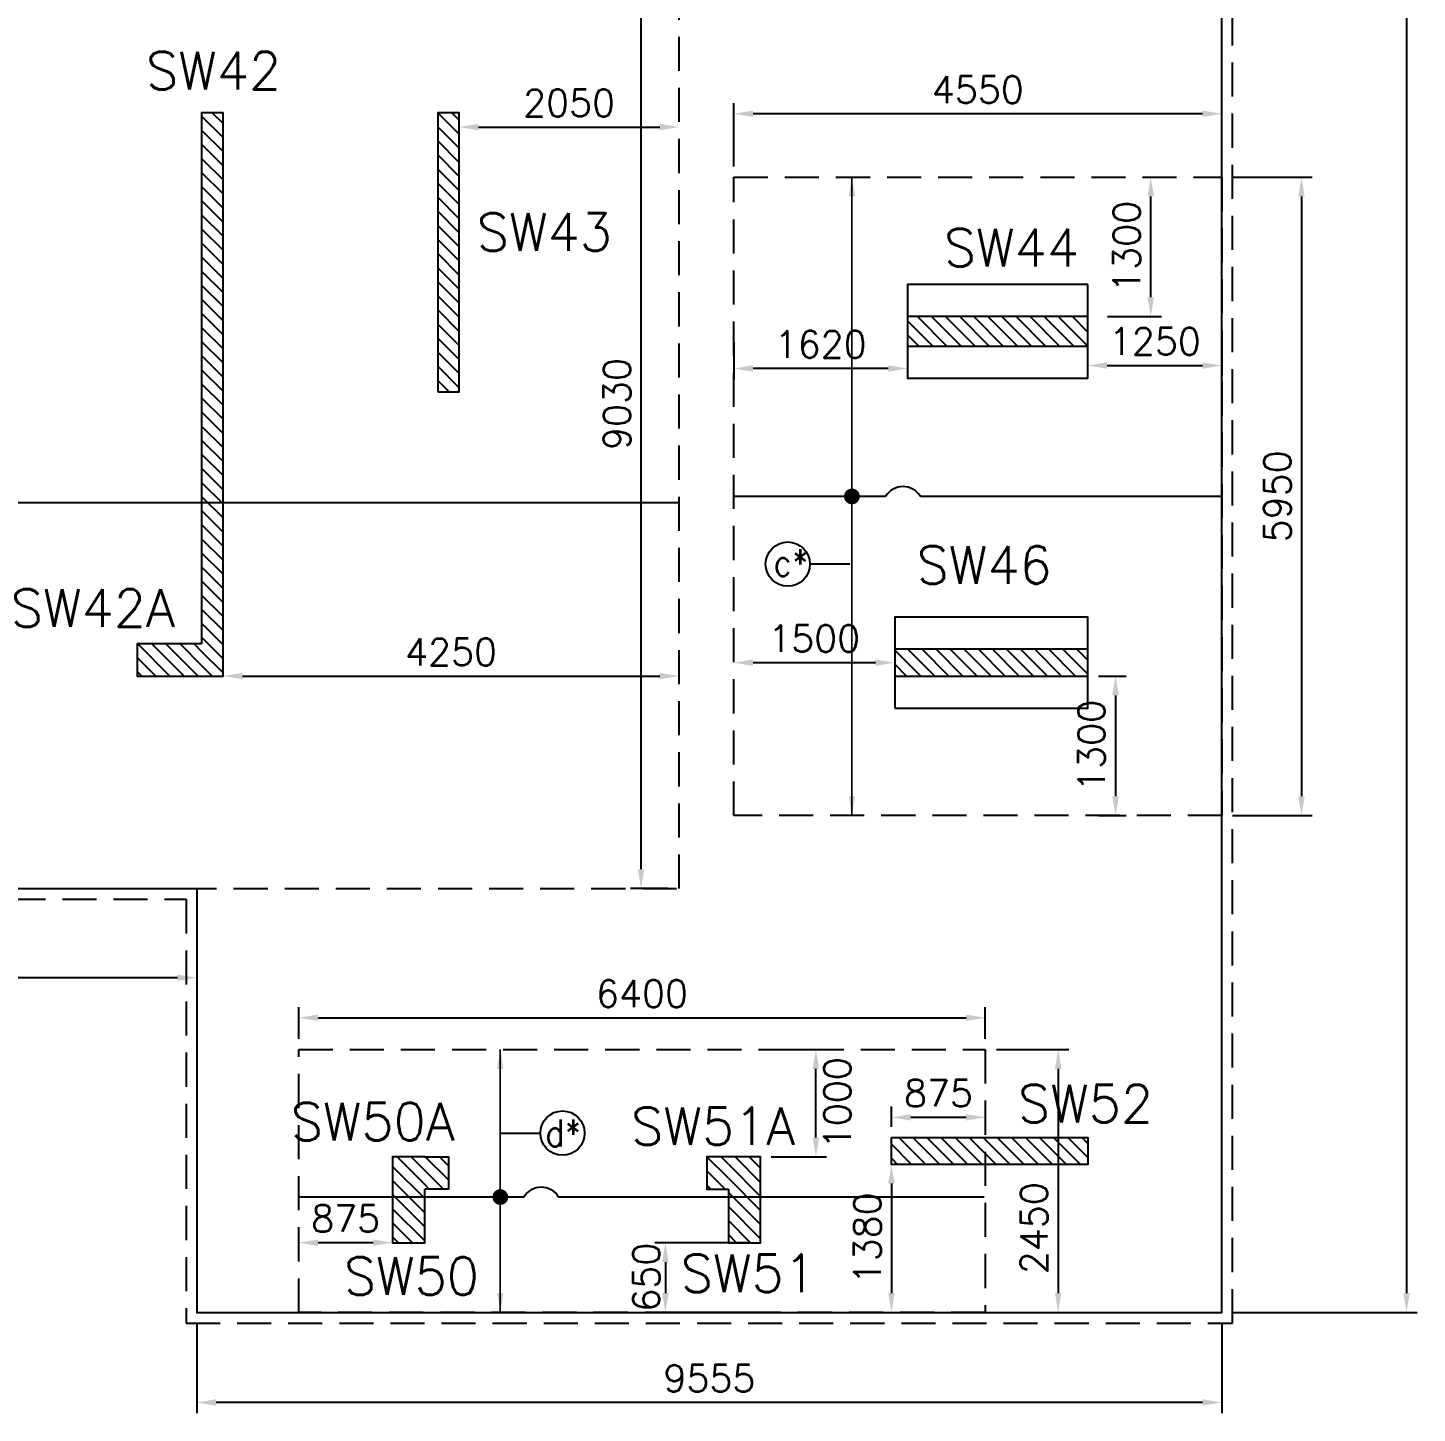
# Model space of a CAD drawing. Extents: x 493682 to 1244665, y -124941 to -2846.
# Drawn here: x 626396 to 639348, y -58533 to -45623 of the extents above; entities that cross this region are included whole.
import ezdxf
from ezdxf.lldxf.tags import DXFTag

# ---------------------------------------------------------------- set-up
doc = ezdxf.new("R2010")
doc.units = 0
doc.header["$MEASUREMENT"] = 0
doc.header["$PDMODE"] = 34
doc.header["$PDSIZE"] = 50
doc.linetypes.add('HIDDEN', pattern=[9.525, 6.35, -3.175])
for name, color, linetype in [('001 TOP VERTICAL STEEL', 183, 'Continuous'), ('001 X DIR.', 130, 'Continuous'), ('04 FOOTING', 2, 'Continuous'), ('04 NORMAL TEXT', 2, 'Continuous'), ('18 COL. TEXT', 1, 'Continuous'), ('19 COLUMN', 1, 'Continuous'), ('21GRID CIRCLE', 5, 'Continuous'), ('22222', 63, 'Continuous'), ('25 hatch', 8, 'Continuous'), ('26 HT (PCC)', 8, 'Continuous'), ('RENF', 2, 'Continuous')]:
    doc.layers.add(name, color=color, linetype=linetype)
doc.styles.add('ROMANS', font='simplex.shx')
tags = doc.linetypes.add('HIDDEN2', pattern=[0.1875, 0.125, -0.0625]).pattern_tags.tags
tags[6:7] = [DXFTag(74, 4), DXFTag(75, 0), DXFTag(340, '0'), DXFTag(46, 1.0), DXFTag(50, 0.0), DXFTag(44, 0.0), DXFTag(45, 0.0)]
tags[4:5] = [DXFTag(74, 4), DXFTag(75, 0), DXFTag(340, '0'), DXFTag(46, 1.0), DXFTag(50, 0.0), DXFTag(44, 0.0), DXFTag(45, 0.0)]
doc.dimstyles.new('SDU-II', dxfattribs={"dimscale": 100, "dimtxt": 2.5, "dimasz": 1.8, "dimexe": 1, "dimexo": 1, "dimgap": 1, "dimtad": 1, "dimdec": 0, "dimzin": 0, "dimdsep": 46, "dimtxsty": 'ROMANS', "dimcen": 0.09, "dimclrd": 5, "dimclre": 5, "dimclrt": 4, "dimadec": 0, "dimazin": 0, "dimtfac": 1, "dimtdec": 0, "dimtmove": 1, "dimatfit": 3, "dimfxl": 1, "dimtolj": 1, "dimtzin": 0, "dimlwd": 9, "dimlwe": 0, "dimarcsym": 1})
doc.dimstyles.get("Standard").update_dxf_attribs({"dimscale": 100, "dimtxt": 2.5, "dimasz": 1.8, "dimexe": 1, "dimexo": 1, "dimgap": 1, "dimtad": 1, "dimdec": 0, "dimzin": 0, "dimdsep": 46, "dimtxsty": 'ROMANS', "dimcen": 0, "dimclrd": 5, "dimclre": 5, "dimclrt": 4, "dimadec": 0, "dimazin": 0, "dimtfac": 1, "dimtdec": 4, "dimtofl": 0, "dimtmove": 2, "dimatfit": 3, "dimfxl": 1, "dimtolj": 1, "dimtzin": 0, "dimlwe": -1, "dimarcsym": 0})
pattern_1 = [(315, (-18882.915, -74416.34), (65.6361, 65.6361), [])]

# ---------------------------------------------------------------- blocks, each defined once
blk = doc.blocks.new('zw$DB44')
at = {"layer": '25 hatch', "linetype": 'Continuous', "ltscale": 5}
h = blk.add_hatch(dxfattribs=at)
h.set_pattern_fill('ANSI31', color=256, scale=29.235733, angle=270, style=0)
h.set_pattern_definition(pattern_1)
h.paths.add_polyline_path([(9360, -43600), (9560, -43600), (9560, -38350), (9360, -38350)])
h = blk.add_hatch(dxfattribs=at)
h.set_pattern_fill('ANSI31', color=256, scale=29.235733, angle=270, style=0)
h.set_pattern_definition(pattern_1)
h.paths.add_polyline_path([(11560, -40950), (11760, -40950), (11760, -38350), (11560, -38350)])
h = blk.add_hatch(dxfattribs=at)
h.set_pattern_fill('ANSI31', color=256, scale=29.235733, angle=270, style=0)
h.set_pattern_definition([(315, (257.085, -106736.34), (65.63609, 65.63609), [])])
h.paths.add_polyline_path([(17620, -40525), (17620, -40250), (15940, -40250), (15940, -40525)])
h = blk.add_hatch(dxfattribs=at)
h.set_pattern_fill('ANSI31', color=256, scale=29.235733, angle=270, style=0)
h.set_pattern_definition(pattern_1)
h.paths.add_polyline_path([(8760, -43600), (9360, -43600), (9360, -43300), (8760, -43300)])
h = blk.add_hatch(dxfattribs=at)
h.set_pattern_fill('ANSI31', color=256, scale=29.235733, angle=270, style=0)
h.set_pattern_definition([(315, (137.085, -112036.34), (65.63609, 65.63609), [])])
h.paths.add_polyline_path([(15820, -43600), (15820, -43350), (17620, -43350), (17620, -43600)])
h = blk.add_hatch(dxfattribs=at)
h.set_pattern_fill('ANSI31', color=256, scale=29.235733, angle=270, style=0)
h.set_pattern_definition(pattern_1)
h.paths.add_polyline_path([(15790, -47899), (17620, -47899), (17620, -48150), (15790, -48150)])
h = blk.add_hatch(dxfattribs=at)
h.set_pattern_fill('ANSI31', color=256, scale=29.235733, angle=270, style=0)
h.set_pattern_definition(pattern_1)
h.paths.add_polyline_path([(11140, -48880), (11440, -48880), (11440, -48080), (11140, -48080)])
h = blk.add_hatch(dxfattribs=at)
h.set_pattern_fill('ANSI31', color=256, scale=29.235733, angle=270, style=0)
h.set_pattern_definition(pattern_1)
h.paths.add_polyline_path([(11440, -48080), (11660, -48080), (11660, -48380), (11440, -48380)])
h = blk.add_hatch(dxfattribs=at)
h.set_pattern_fill('ANSI31', color=256, scale=29.235733, angle=270, style=0)
h.set_pattern_definition(pattern_1)
h.paths.add_polyline_path([(14270, -48080), (14070, -48080), (14070, -48380), (14270, -48380)])
h = blk.add_hatch(dxfattribs=at)
h.set_pattern_fill('ANSI31', color=256, scale=29.235733, angle=270, style=0)
h.set_pattern_definition(pattern_1)
h.paths.add_polyline_path([(14270, -48880), (14570, -48880), (14570, -48080), (14270, -48080)])
at = {"layer": '19 COLUMN'}
for points in [[(9360, -43600), (9560, -43600), (9560, -38350), (9360, -38350), (9360, -43300)], [(9360, -43300), (8760, -43300), (8760, -43600), (9360, -43600)], [(11440, -48080), (11140, -48080), (11140, -48880), (11440, -48880), (11440, -48380)], [(11440, -48080), (11660, -48080), (11660, -48380), (11440, -48380)], [(14270, -48080), (14070, -48080), (14070, -48380), (14270, -48380)], [(14270, -48380), (14270, -48880), (14570, -48880), (14570, -48080), (14270, -48080)]]:
    blk.add_lwpolyline(points, dxfattribs=at)
for points in [[(11560, -40950), (11760, -40950), (11760, -38350), (11560, -38350)], [(17620, -39950), (15940, -39950), (15940, -40825), (17620, -40825)], [(17620, -40525), (17620, -40250), (15940, -40250), (15940, -40525)], [(15820, -43900), (17620, -43900), (17620, -43050), (15820, -43050)], [(17620, -43600), (17620, -43350), (15820, -43350), (15820, -43600)], [(15790, -47899), (17620, -47899), (17620, -48150), (15790, -48150)]]:
    blk.add_lwpolyline(points, close=True, dxfattribs=at)
blk = doc.blocks.new('*D92')
at = {"color": 5, "linetype": 'Continuous', "transparency": 16777216}
for p, q in [((635426, -55144), (636101, -55144)), ((635426, -57594), (636101, -57594))]:
    blk.add_line(p, q, dxfattribs=at)
at = {"color": 5, "linetype": 'Continuous', "lineweight": -2, "transparency": 16777216}
blk.add_line((636001, -55324), (636001, -57414), dxfattribs=at)
at = {"color": 5, "transparency": 16777216}
for points in [[(636031, -55324), (635971, -55324), (636001, -55144)], [(635971, -57414), (636031, -57414), (636001, -57594)]]:
    blk.add_solid(points, dxfattribs=at)
at = {"layer": 'DEFPOINTS', "color": 0, "transparency": 16777216}
for p in [(635326, -55144), (635326, -57594), (636001, -57594)]:
    blk.add_point(p, dxfattribs=at)
at = {"color": 4, "transparency": 16777216, "insert": (635776, -56809), "char_height": 250, "attachment_point": 5, "rotation": 90, "style": 'ROMANS'}
blk.add_mtext('\\A1;2450', dxfattribs=at)
blk = doc.blocks.new('*D106')
at = {"color": 5, "transparency": 16777216}
for p, q in [((637627, -47014), (638369, -47014)), ((637627, -52964), (638369, -52964))]:
    blk.add_line(p, q, dxfattribs=at)
at = {"color": 5, "lineweight": -2, "transparency": 16777216}
blk.add_line((638269, -47194), (638269, -52784), dxfattribs=at)
at = {"color": 5, "transparency": 16777216}
for points in [[(638299, -47194), (638239, -47194), (638269, -47014)], [(638239, -52784), (638299, -52784), (638269, -52964)]]:
    blk.add_solid(points, dxfattribs=at)
at = {"layer": 'DEFPOINTS', "color": 0, "transparency": 16777216}
for p in [(637527, -47014), (637527, -52964), (638269, -52964)]:
    blk.add_point(p, dxfattribs=at)
at = {"color": 4, "transparency": 16777216, "insert": (638044, -49989), "char_height": 250, "attachment_point": 5, "rotation": 90, "style": 'ROMANS'}
blk.add_mtext('\\A1;5950', dxfattribs=at)
blk = doc.blocks.new('*D107')
at = {"color": 5, "transparency": 16777216}
for p, q in [((632367, -44614), (632013, -44614)), ((632367, -53644), (632013, -53644))]:
    blk.add_line(p, q, dxfattribs=at)
at = {"color": 5, "lineweight": -2, "transparency": 16777216}
blk.add_line((632113, -53464), (632113, -44794), dxfattribs=at)
at = {"color": 5, "transparency": 16777216}
for points in [[(632143, -44794), (632083, -44794), (632113, -44614)], [(632083, -53464), (632143, -53464), (632113, -53644)]]:
    blk.add_solid(points, dxfattribs=at)
at = {"layer": 'DEFPOINTS', "color": 0, "transparency": 16777216}
for p in [(632113, -44614), (632467, -44614), (632467, -53644)]:
    blk.add_point(p, dxfattribs=at)
at = {"color": 4, "transparency": 16777216, "insert": (631888, -49129), "char_height": 250, "attachment_point": 5, "rotation": 90, "style": 'ROMANS'}
blk.add_mtext('\\A1;9030', dxfattribs=at)
blk = doc.blocks.new('*D108')
at = {"color": 5, "transparency": 16777216}
for p, q in [((632977, -46914), (632977, -46324)), ((637527, -46914), (637527, -46324))]:
    blk.add_line(p, q, dxfattribs=at)
at = {"color": 5, "lineweight": -2, "transparency": 16777216}
blk.add_line((637347, -46424), (633157, -46424), dxfattribs=at)
at = {"color": 5, "transparency": 16777216}
for points in [[(633157, -46394), (633157, -46454), (632977, -46424)], [(637347, -46454), (637347, -46394), (637527, -46424)]]:
    blk.add_solid(points, dxfattribs=at)
at = {"layer": 'DEFPOINTS', "color": 0, "transparency": 16777216}
for p in [(632977, -46424), (632977, -47014), (637527, -47014)]:
    blk.add_point(p, dxfattribs=at)
at = {"color": 4, "transparency": 16777216, "insert": (635252, -46199), "char_height": 250, "attachment_point": 5, "style": 'ROMANS'}
blk.add_mtext('\\A1;4550', dxfattribs=at)
blk = doc.blocks.new('*D163')
at = {"layer": '22222', "color": 5, "transparency": 16777216}
for p, q in [((637627, -6314), (639348, -6314)), ((637627, -57594), (639348, -57594))]:
    blk.add_line(p, q, dxfattribs=at)
at = {"layer": '22222', "color": 5, "lineweight": -2, "transparency": 16777216}
blk.add_line((639248, -6494), (639248, -57414), dxfattribs=at)
at = {"layer": '22222', "color": 5, "transparency": 16777216}
for points in [[(639278, -6494), (639218, -6494), (639248, -6314)], [(639218, -57414), (639278, -57414), (639248, -57594)]]:
    blk.add_solid(points, dxfattribs=at)
at = {"layer": 'DEFPOINTS', "color": 0, "transparency": 16777216}
for p in [(637527, -6314), (637527, -57594), (639248, -57594)]:
    blk.add_point(p, dxfattribs=at)
at = {"layer": '22222', "color": 4, "transparency": 16777216, "insert": (639023, -31954), "char_height": 250, "attachment_point": 5, "rotation": 90, "style": 'ROMANS'}
blk.add_mtext('\\A1;51280', dxfattribs=at)
blk = doc.blocks.new('*D166')
at = {"layer": '22222', "color": 5, "transparency": 16777216}
for p, q in [((623762, -53744), (623762, -54575)), ((627972, -53744), (627972, -54575))]:
    blk.add_line(p, q, dxfattribs=at)
at = {"layer": '22222', "color": 5, "lineweight": -2, "transparency": 16777216}
blk.add_line((627792, -54475), (623942, -54475), dxfattribs=at)
at = {"layer": '22222', "color": 5, "transparency": 16777216}
for points in [[(623942, -54445), (623942, -54505), (623762, -54475)], [(627792, -54505), (627792, -54445), (627972, -54475)]]:
    blk.add_solid(points, dxfattribs=at)
at = {"layer": 'DEFPOINTS', "color": 0, "transparency": 16777216}
for p in [(623762, -53644), (627972, -53644), (623762, -54475)]:
    blk.add_point(p, dxfattribs=at)
at = {"layer": '22222', "color": 4, "transparency": 16777216, "insert": (625867, -54250), "char_height": 250, "attachment_point": 5, "style": 'ROMANS'}
blk.add_mtext('\\A1;4210', dxfattribs=at)
blk = doc.blocks.new('*D191')
at = {"layer": '22222', "color": 5, "transparency": 16777216}
for p, q in [((634547, -56213), (634547, -56213)), ((634547, -57594), (634547, -57594))]:
    blk.add_line(p, q, dxfattribs=at)
at = {"layer": '22222', "color": 5, "lineweight": -2, "transparency": 16777216}
blk.add_line((634447, -56393), (634447, -57414), dxfattribs=at)
at = {"layer": '22222', "color": 5, "transparency": 16777216}
for points in [[(634477, -56393), (634417, -56393), (634447, -56213)], [(634417, -57414), (634477, -57414), (634447, -57594)]]:
    blk.add_solid(points, dxfattribs=at)
at = {"layer": 'DEFPOINTS', "color": 0, "transparency": 16777216}
for p in [(634447, -56213), (634447, -57594), (634447, -57594)]:
    blk.add_point(p, dxfattribs=at)
at = {"layer": '22222', "color": 4, "transparency": 16777216, "insert": (634222, -56904), "char_height": 250, "attachment_point": 5, "rotation": 90, "style": 'ROMANS'}
blk.add_mtext('\\A1;1380', dxfattribs=at)
blk = doc.blocks.new('*D192')
at = {"layer": '22222', "color": 5, "transparency": 16777216}
for p, q in [((633327, -55144), (633843, -55144)), ((633327, -56144), (633843, -56144))]:
    blk.add_line(p, q, dxfattribs=at)
at = {"layer": '22222', "color": 5, "lineweight": -2, "transparency": 16777216}
blk.add_line((633743, -55964), (633743, -55324), dxfattribs=at)
at = {"layer": '22222', "color": 5, "transparency": 16777216}
for points in [[(633773, -55324), (633713, -55324), (633743, -55144)], [(633713, -55964), (633773, -55964), (633743, -56144)]]:
    blk.add_solid(points, dxfattribs=at)
at = {"layer": 'DEFPOINTS', "color": 0, "transparency": 16777216}
for p in [(633227, -55144), (633743, -55144), (633227, -56144)]:
    blk.add_point(p, dxfattribs=at)
at = {"layer": '22222', "color": 4, "transparency": 16777216, "insert": (633942, -55644), "char_height": 250, "attachment_point": 5, "rotation": 90, "style": 'ROMANS'}
blk.add_mtext('\\A1;1000', dxfattribs=at)
blk = doc.blocks.new('*D193')
at = {"layer": '22222', "color": 5, "transparency": 16777216}
for p, q in [((636811, -47014), (636964, -47014)), ((636460, -48314), (636964, -48314))]:
    blk.add_line(p, q, dxfattribs=at)
at = {"layer": '22222', "color": 5, "lineweight": -2, "transparency": 16777216}
blk.add_line((636864, -48134), (636864, -47194), dxfattribs=at)
at = {"layer": '22222', "color": 5, "transparency": 16777216}
for points in [[(636894, -47194), (636834, -47194), (636864, -47014)], [(636834, -48134), (636894, -48134), (636864, -48314)]]:
    blk.add_solid(points, dxfattribs=at)
at = {"layer": 'DEFPOINTS', "color": 0, "transparency": 16777216}
for p in [(636711, -47014), (636864, -47014), (636360, -48314)]:
    blk.add_point(p, dxfattribs=at)
at = {"layer": '22222', "color": 4, "transparency": 16777216, "insert": (636639, -47664), "char_height": 250, "attachment_point": 5, "rotation": 90, "style": 'ROMANS'}
blk.add_mtext('\\A1;1300', dxfattribs=at)
blk = doc.blocks.new('*D194')
at = {"layer": '22222', "color": 5, "transparency": 16777216}
for p, q in [((637527, -48552), (637527, -48870)), ((636277, -48870), (636277, -48870))]:
    blk.add_line(p, q, dxfattribs=at)
at = {"layer": '22222', "color": 5, "lineweight": -2, "transparency": 16777216}
blk.add_line((636457, -48770), (637347, -48770), dxfattribs=at)
at = {"layer": '22222', "color": 5, "transparency": 16777216}
for points in [[(636457, -48740), (636457, -48800), (636277, -48770)], [(637347, -48800), (637347, -48740), (637527, -48770)]]:
    blk.add_solid(points, dxfattribs=at)
at = {"layer": 'DEFPOINTS', "color": 0, "transparency": 16777216}
for p in [(637527, -48452), (636277, -48770), (637527, -48770)]:
    blk.add_point(p, dxfattribs=at)
at = {"layer": '22222', "color": 4, "transparency": 16777216, "insert": (636902, -48545), "char_height": 250, "attachment_point": 5, "style": 'ROMANS'}
blk.add_mtext('\\A1;1250', dxfattribs=at)
blk = doc.blocks.new('*D195')
at = {"layer": '22222', "color": 5, "transparency": 16777216}
for p, q in [((632977, -48552), (632977, -48898)), ((634597, -48898), (634597, -48898))]:
    blk.add_line(p, q, dxfattribs=at)
at = {"layer": '22222', "color": 5, "lineweight": -2, "transparency": 16777216}
blk.add_line((634417, -48798), (633157, -48798), dxfattribs=at)
at = {"layer": '22222', "color": 5, "transparency": 16777216}
for points in [[(633157, -48768), (633157, -48828), (632977, -48798)], [(634417, -48828), (634417, -48768), (634597, -48798)]]:
    blk.add_solid(points, dxfattribs=at)
at = {"layer": 'DEFPOINTS', "color": 0, "transparency": 16777216}
for p in [(632977, -48452), (632977, -48798), (634597, -48798)]:
    blk.add_point(p, dxfattribs=at)
at = {"layer": '22222', "color": 4, "transparency": 16777216, "insert": (633787, -48573), "char_height": 250, "attachment_point": 5, "style": 'ROMANS'}
blk.add_mtext('\\A1;1620', dxfattribs=at)
blk = doc.blocks.new('*D196')
at = {"layer": '22222', "color": 5, "transparency": 16777216}
for p, q in [((636377, -51664), (636636, -51664)), ((636377, -52964), (636636, -52964))]:
    blk.add_line(p, q, dxfattribs=at)
at = {"layer": '22222', "color": 5, "lineweight": -2, "transparency": 16777216}
blk.add_line((636536, -51844), (636536, -52784), dxfattribs=at)
at = {"layer": '22222', "color": 5, "transparency": 16777216}
for points in [[(636566, -51844), (636506, -51844), (636536, -51664)], [(636506, -52784), (636566, -52784), (636536, -52964)]]:
    blk.add_solid(points, dxfattribs=at)
at = {"layer": 'DEFPOINTS', "color": 0, "transparency": 16777216}
for p in [(636277, -51664), (636277, -52964), (636536, -52964)]:
    blk.add_point(p, dxfattribs=at)
at = {"layer": '22222', "color": 4, "transparency": 16777216, "insert": (636311, -52314), "char_height": 250, "attachment_point": 5, "rotation": 90, "style": 'ROMANS'}
blk.add_mtext('\\A1;1300', dxfattribs=at)
blk = doc.blocks.new('*D197')
at = {"layer": '22222', "color": 5, "transparency": 16777216}
for p, q in [((630417, -46448), (630417, -46448)), ((632467, -46448), (632467, -46448))]:
    blk.add_line(p, q, dxfattribs=at)
at = {"layer": '22222', "color": 5, "lineweight": -2, "transparency": 16777216}
blk.add_line((630597, -46548), (632287, -46548), dxfattribs=at)
at = {"layer": '22222', "color": 5, "transparency": 16777216}
for points in [[(630597, -46518), (630597, -46578), (630417, -46548)], [(632287, -46578), (632287, -46518), (632467, -46548)]]:
    blk.add_solid(points, dxfattribs=at)
at = {"layer": 'DEFPOINTS', "color": 0, "transparency": 16777216}
for p in [(630417, -46548), (632467, -46548), (632467, -46548)]:
    blk.add_point(p, dxfattribs=at)
at = {"layer": '22222', "color": 4, "transparency": 16777216, "insert": (631442, -46323), "char_height": 250, "attachment_point": 5, "style": 'ROMANS'}
blk.add_mtext('\\A1;2050', dxfattribs=at)
blk = doc.blocks.new('*D202')
at = {"color": 5, "transparency": 16777216}
for p, q in [((627972, -57694), (627972, -58533)), ((637527, -57694), (637527, -58533))]:
    blk.add_line(p, q, dxfattribs=at)
at = {"color": 5, "lineweight": -2, "transparency": 16777216}
blk.add_line((637347, -58433), (628152, -58433), dxfattribs=at)
at = {"color": 5, "transparency": 16777216}
for points in [[(628152, -58403), (628152, -58463), (627972, -58433)], [(637347, -58463), (637347, -58403), (637527, -58433)]]:
    blk.add_solid(points, dxfattribs=at)
at = {"layer": 'DEFPOINTS', "color": 0, "transparency": 16777216}
for p in [(627972, -57594), (637527, -57594), (627972, -58433)]:
    blk.add_point(p, dxfattribs=at)
at = {"color": 4, "transparency": 16777216, "insert": (632750, -58208), "char_height": 250, "attachment_point": 5, "style": 'ROMANS'}
blk.add_mtext('\\A1;9555', dxfattribs=at)
blk = doc.blocks.new('*D243')
at = {"color": 5, "lineweight": -2, "transparency": 16777216}
blk.add_line((629617, -56944), (629102, -56944), dxfattribs=at)
at = {"color": 5, "transparency": 16777216}
for p, q in [((628922, -57044), (628922, -57044)), ((629797, -57044), (629797, -57044))]:
    blk.add_line(p, q, dxfattribs=at)
for points in [[(629102, -56914), (629102, -56974), (628922, -56944)], [(629617, -56974), (629617, -56914), (629797, -56944)]]:
    blk.add_solid(points, dxfattribs=at)
at = {"layer": 'DEFPOINTS', "color": 0, "transparency": 16777216}
for p in [(628922, -56944), (628922, -56944), (629797, -56944)]:
    blk.add_point(p, dxfattribs=at)
at = {"color": 4, "transparency": 16777216, "insert": (629359, -56719), "char_height": 250, "attachment_point": 5, "style": 'ROMANS'}
blk.add_mtext('\\A1;875', dxfattribs=at)
blk = doc.blocks.new('*D244')
at = {"color": 5, "transparency": 16777216}
for p, q in [((634447, -55863), (634447, -55676)), ((635322, -55876), (635322, -55876))]:
    blk.add_line(p, q, dxfattribs=at)
at = {"color": 5, "lineweight": -2, "transparency": 16777216}
blk.add_line((635142, -55776), (634627, -55776), dxfattribs=at)
at = {"color": 5, "transparency": 16777216}
for points in [[(634627, -55746), (634627, -55806), (634447, -55776)], [(635142, -55806), (635142, -55746), (635322, -55776)]]:
    blk.add_solid(points, dxfattribs=at)
at = {"layer": 'DEFPOINTS', "color": 0, "transparency": 16777216}
for p in [(634447, -55776), (635322, -55776), (634447, -55963)]:
    blk.add_point(p, dxfattribs=at)
at = {"color": 4, "transparency": 16777216, "insert": (634885, -55551), "char_height": 250, "attachment_point": 5, "style": 'ROMANS'}
blk.add_mtext('\\A1;875', dxfattribs=at)
blk = doc.blocks.new('*D245')
at = {"color": 5, "transparency": 16777216}
for p, q in [((628922, -55044), (628922, -54748)), ((635322, -55044), (635322, -54748))]:
    blk.add_line(p, q, dxfattribs=at)
at = {"color": 5, "lineweight": -2, "transparency": 16777216}
blk.add_line((629102, -54848), (635142, -54848), dxfattribs=at)
at = {"color": 5, "transparency": 16777216}
for points in [[(629102, -54818), (629102, -54878), (628922, -54848)], [(635142, -54878), (635142, -54818), (635322, -54848)]]:
    blk.add_solid(points, dxfattribs=at)
at = {"layer": 'DEFPOINTS', "color": 0, "transparency": 16777216}
for p in [(635322, -54848), (628922, -55144), (635322, -55144)]:
    blk.add_point(p, dxfattribs=at)
at = {"color": 4, "transparency": 16777216, "insert": (632122, -54623), "char_height": 250, "attachment_point": 5, "style": 'ROMANS'}
blk.add_mtext('\\A1;6400', dxfattribs=at)
blk = doc.blocks.new('*D256')
at = {"color": 5, "transparency": 16777216}
for p, q in [((632977, -51439), (632977, -51439)), ((634477, -51439), (634477, -51439))]:
    blk.add_line(p, q, dxfattribs=at)
at = {"color": 5, "lineweight": -2, "transparency": 16777216}
blk.add_line((634297, -51539), (633157, -51539), dxfattribs=at)
at = {"color": 5, "transparency": 16777216}
for points in [[(633157, -51509), (633157, -51569), (632977, -51539)], [(634297, -51569), (634297, -51509), (634477, -51539)]]:
    blk.add_solid(points, dxfattribs=at)
at = {"layer": 'DEFPOINTS', "color": 0, "transparency": 16777216}
for p in [(632977, -51539), (632977, -51539), (634477, -51539)]:
    blk.add_point(p, dxfattribs=at)
at = {"color": 4, "transparency": 16777216, "insert": (633727, -51314), "char_height": 250, "attachment_point": 5, "style": 'ROMANS'}
blk.add_mtext('\\A1;1500', dxfattribs=at)
blk = doc.blocks.new('*D287')
at = {"color": 5, "lineweight": -2, "transparency": 16777216}
blk.add_line((628397, -51664), (632287, -51664), dxfattribs=at)
at = {"color": 5, "transparency": 16777216}
for p, q in [((628217, -51764), (628217, -51764)), ((632467, -51764), (632467, -51764))]:
    blk.add_line(p, q, dxfattribs=at)
for points in [[(628397, -51634), (628397, -51694), (628217, -51664)], [(632287, -51694), (632287, -51634), (632467, -51664)]]:
    blk.add_solid(points, dxfattribs=at)
at = {"layer": 'DEFPOINTS', "color": 0, "transparency": 16777216}
for p in [(628217, -51664), (632467, -51664), (632467, -51664)]:
    blk.add_point(p, dxfattribs=at)
at = {"color": 4, "transparency": 16777216, "insert": (630342, -51439), "char_height": 250, "attachment_point": 5, "style": 'ROMANS'}
blk.add_mtext('\\A1;4250', dxfattribs=at)
blk = doc.blocks.new('*D333')
at = {"color": 5, "transparency": 16777216}
for p, q in [((633127, -56944), (632240, -56944)), ((633127, -57594), (632240, -57594))]:
    blk.add_line(p, q, dxfattribs=at)
at = {"color": 5, "lineweight": -2, "transparency": 16777216}
blk.add_line((632340, -57124), (632340, -57414), dxfattribs=at)
at = {"color": 5, "transparency": 16777216}
for points in [[(632370, -57124), (632310, -57124), (632340, -56944)], [(632310, -57414), (632370, -57414), (632340, -57594)]]:
    blk.add_solid(points, dxfattribs=at)
at = {"layer": 'DEFPOINTS', "color": 0, "transparency": 16777216}
for p in [(633227, -56944), (632340, -57594), (633227, -57594)]:
    blk.add_point(p, dxfattribs=at)
at = {"color": 4, "transparency": 16777216, "insert": (632161, -57265), "char_height": 250, "attachment_point": 5, "rotation": 90, "style": 'ROMANS'}
blk.add_mtext('\\A1;650', dxfattribs=at)

msp = doc.modelspace()

# ---------------------------------------------------------------- linework, layer by layer
at = {"color": 5}
msp.add_line((630801, -55922.4), (631174.3, -55922.4), dxfattribs=at)
at = {"layer": '001 TOP VERTICAL STEEL', "color": 183, "linetype": 'HIDDEN', "ltscale": 50}
for points in [[(632466.9, -44614.3), (619266.5, -44614.3), (619266.5, -53644), (632466.9, -53644)], [(632977.4, -47014), (637527.3, -47014), (637527.3, -52964), (632977.4, -52964)], [(635322, -57594), (628922, -57594), (628922, -55144), (635322, -55144)]]:
    msp.add_lwpolyline(points, close=True, dxfattribs=at)
at = {"layer": '001 X DIR.', "color": 130, "linetype": 'Continuous', "ltscale": 2000}
for p, q in [((634392.7, -49989.7), (632977.4, -49989.7)), ((637527.3, -49989.7), (634716.6, -49989.7)), ((620622.3, -50045.7), (632469.9, -50045.7)), ((631020.9, -56518.7), (628916.5, -56518.7)), ((635312.1, -56518.7), (631344.8, -56518.7))]:
    msp.add_line(p, q, dxfattribs=at)
for centre in [(634554.7, -50087.9), (631182.8, -56616.8)]:
    msp.add_arc(centre, 189.3, 31.21705, 148.78295, dxfattribs=at)
at = {"layer": '04 FOOTING', "linetype": 'Continuous', "ltscale": 1500}
msp.add_lwpolyline([(614207.1, -56084.2), (614383.1, -56183.8), (614640, -56320.9), (615240.8, -56605.6), (615767.8, -56825.5), (616453.3, -57084.3), (617220.2, -57274.4), (618070.6, -57426.5), (618665.2, -57505.6), (619193.6, -57559.5), (619607.5, -57594), (623762.1, -57594), (623761.7, -53644), (627971.9, -53644), (627971.9, -57594), (637527.3, -57594), (637527.3, -6314), (628926.9, -6314), (628926.9, -11364), (622807.1, -11364), (622807.1, -6314), (614207.1, -6314)], close=True, dxfattribs=at)
at = {"layer": '21GRID CIRCLE', "color": 5}
msp.add_line((634060.4, -50620.5), (633687.1, -50620.5), dxfattribs=at)
for centre in [(633480.7, -50620.5), (631380.7, -55922.4)]:
    msp.add_circle(centre, 206.4, dxfattribs=at)
at = {"layer": '26 HT (PCC)', "linetype": 'HIDDEN', "ltscale": 50}
msp.add_lwpolyline([(614107.1, -56142.6), (614335, -56271.4), (614595.1, -56410.2), (615200.1, -56696.9), (615730.9, -56918.4), (616423.5, -57180), (617199.4, -57372.3), (618055.2, -57525.3), (618653.5, -57604.9), (619184.4, -57659.1), (619603.3, -57694), (623862.1, -57694), (623861.7, -53744), (627871.9, -53744), (627871.9, -57694), (637627.3, -57694), (637627.3, -6214), (628826.9, -6214), (628826.9, -11264), (622907.1, -11264), (622907.1, -6214), (614107.1, -6214)], close=True, dxfattribs=at)
at = {"layer": 'RENF', "linetype": 'HIDDEN2', "lineweight": 50, "ltscale": 10, "const_width": 73.3}
msp.add_lwpolyline([(634062.6, -50022.8, 1), (634094.3, -49956.7, 1)], format="xyb", close=True, dxfattribs=at)
at = {"layer": 'RENF', "linetype": 'HIDDEN2', "ltscale": 10, "const_width": 73.3}
msp.add_lwpolyline([(630785.2, -56485.6, -1), (630816.9, -56551.7, -1)], format="xyb", close=True, dxfattribs=at)

# ---------------------------------------------------------------- block references
at = {"color": 1, "linetype": 'Continuous', "lineweight": 158}
msp.add_blockref('zw$DB44', (618657, -8064), dxfattribs=at)

# ---------------------------------------------------------------- texts
at = {"layer": '04 NORMAL TEXT', "color": 4, "style": 'ROMANS', "width": 0.9}
for s, p in [('c*', (633345.4, -50732.3)), ('d*', (631218.9, -56046.8))]:
    msp.add_text(s, height=250, dxfattribs=at).set_placement(p)
at = {"layer": '18 COL. TEXT', "style": 'ROMANS'}
for s, p in [('SW42', (627498, -46196.6)), ('SW43', (630581.9, -47701.1)), ('SW44', (634935.5, -47845.8)), ('SW46', (634681.2, -50803.1)), ('SW42A', (626238.1, -51204.9)), ('SW52', (635626, -55822.7)), ('SW50A', (628846.6, -55990.5)), ('SW51A', (632020.3, -56032.7)), ('SW50', (629342.4, -57429.6)), ('SW51', (632483.1, -57403.5))]:
    msp.add_text(s, height=350, dxfattribs=at).set_placement(p)

# ---------------------------------------------------------------- dimensions: what is measured, and where the dimension line sits
at = {"color": 63}
for p1, p2, distance, picture, middle in [((632466.9, -53644), (632466.9, -44614.3), 353.6, '*D107', (631888.3, -49129.2)), ((637527.3, -47014), (632977.4, -47014), -590.1, '*D108', (635252.3, -46198.9)), ((637526.9, -47014), (637526.9, -52964), 741.9, '*D106', (638043.8, -49989))]:
    dim = msp.add_aligned_dim(p1=p1, p2=p2, distance=distance, dimstyle='Standard', override={"dimtdec": 0}, dxfattribs=at)
    dim.commit()
    dim.dimension.update_dxf_attribs({"geometry": picture, "text_midpoint": middle})
for base, p1, p2, picture, middle in [((632977.4, -51539), (634477, -51539), (632977.4, -51539), '*D256', (633727.2, -51314)), ((632466.9, -51664), (628217, -51664), (632466.9, -51664), '*D287', (630341.9, -51439)), ((635322, -54848.1), (628922, -55144), (635322, -55144), '*D245', (632122, -54623.1)), ((634447.1, -55776.1), (635322, -55776.1), (634447.1, -55963.4), '*D244', (634884.5, -55551.1)), ((628922, -56944), (629797, -56944), (628922, -56944), '*D243', (629359.5, -56719)), ((627971.9, -58432.9), (637527.3, -57594), (627971.9, -57594), '*D202', (632749.6, -58207.9))]:
    dim = msp.add_linear_dim(base=base, p1=p1, p2=p2, dimstyle='Standard', override={"dimtdec": 0}, dxfattribs=at)
    dim.commit()
    dim.dimension.update_dxf_attribs({"geometry": picture, "text_midpoint": middle})
at = {"color": 3, "linetype": 'Continuous'}
dim = msp.add_linear_dim(base=(636001.1, -57594), p1=(635326.5, -55144), p2=(635326.5, -57594), angle=270, dimstyle='Standard', override={"dimtdec": 0}, dxfattribs=at)
dim.commit()
dim.dimension.update_dxf_attribs({"geometry": '*D92', "text_midpoint": (635776.1, -56809.5), "dimtype": 161})
dim = msp.add_linear_dim(base=(632340, -57594), p1=(633227.4, -56944), p2=(633227.4, -57594), angle=90, dimstyle='Standard', override={"dimtdec": 0})
dim.commit()
dim.dimension.update_dxf_attribs({"geometry": '*D333', "text_midpoint": (632160.7, -57265.4), "dimtype": 160})
at = {"layer": '22222', "color": 63}
for base, p1, p2, angle, picture, middle in [((639247.9, -57594), (637527.3, -6314), (637527.3, -57594), 90, '*D163', (639022.9, -31954)), ((632467.1, -46547.5), (630417, -46547.5), (632467.1, -46547.5), 180, '*D197', (631442, -46322.5)), ((636864.1, -47014), (636360.4, -48314), (636710.6, -47014), 270, '*D193', (636639.1, -47664)), ((632977.4, -48797.9), (634597, -48797.9), (632977.4, -48451.5), 180, '*D195', (633787.2, -48572.9)), ((637527.3, -48770.2), (636277, -48770.2), (637527.3, -48451.5), 180, '*D194', (636902.1, -48545.2)), ((636536.3, -52964), (636277.4, -51664), (636277.4, -52964), 270, '*D196', (636311.3, -52314)), ((634446.9, -57593.7), (634446.9, -56213.5), (634446.9, -57593.7), 270, '*D191', (634221.9, -56903.6))]:
    dim = msp.add_linear_dim(base=base, p1=p1, p2=p2, angle=angle, dimstyle='Standard', override={"dimtdec": 0}, dxfattribs=at)
    dim.commit()
    dim.dimension.update_dxf_attribs({"geometry": picture, "text_midpoint": middle})
dim = msp.add_linear_dim(base=(623761.7, -54474.9), p1=(627971.9, -53644), p2=(623761.7, -53644), dimstyle='Standard', override={"dimtdec": 0}, dxfattribs=at)
dim.commit()
dim.dimension.update_dxf_attribs({"geometry": '*D166', "text_midpoint": (625866.8, -54249.9)})
dim = msp.add_linear_dim(base=(633743.5, -55143.7), p1=(633227, -56144), p2=(633227, -55143.7), angle=270, dimstyle='Standard', override={"dimtdec": 0}, dxfattribs=at)
dim.commit()
dim.dimension.update_dxf_attribs({"geometry": '*D192', "text_midpoint": (633942.5, -55643.8), "dimtype": 160})

# ---------------------------------------------------------------- leaders
at = {"color": 7}
for points, override in [([(634078.4, -52964), (634078.4, -47014)], {"dimtad": 0}), ([(634078.4, -47014), (634078.4, -52964)], {"dimtad": 0}), ([(630801, -55144), (630801, -57594)], {"dimgap": 1, "dimtad": 0}), ([(630801, -57594), (630801, -55144)], {"dimgap": 1, "dimtad": 0})]:
    msp.add_leader(points, dimstyle='SDU-II', override=override, dxfattribs=at)

doc.saveas('drawing.dxf')
